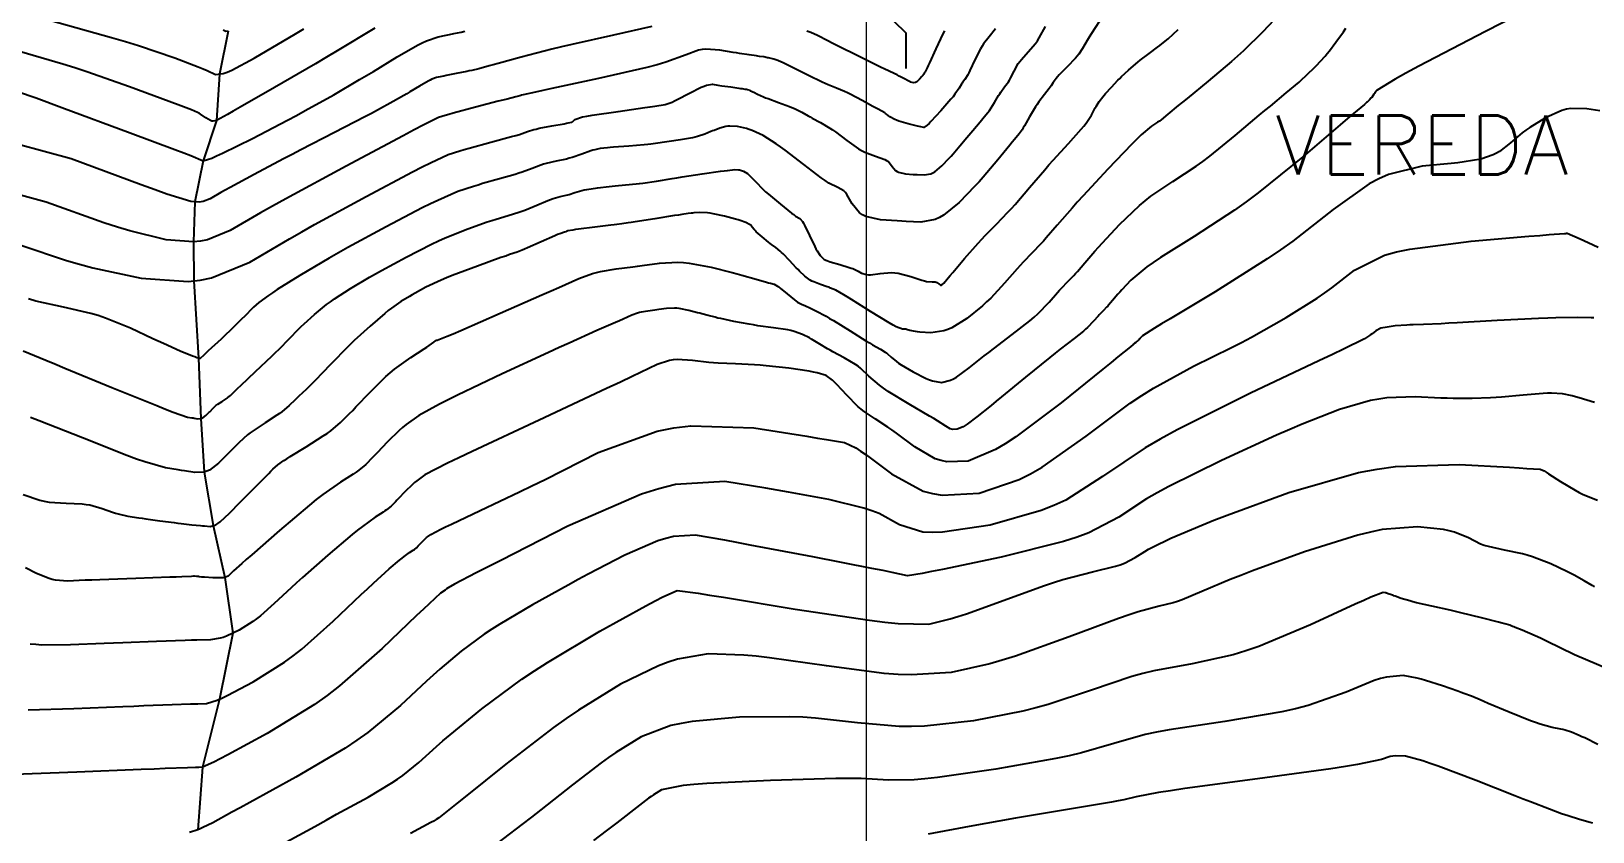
# Model space of a CAD drawing. Header units: metres. Extents: x 837475 to 838479, y 1189012 to 1191015.
# Drawn here: x 838205.8 to 838338, y 1189718.6 to 1189786.4 of the extents above; entities that cross this region are included whole.
import ezdxf

# ---------------------------------------------------------------- set-up
doc = ezdxf.new("R2010")
doc.units = ezdxf.units.M
doc.header["$LTSCALE"] = 0.3
doc.layers.add('COORD', color=7, linetype='Continuous', lineweight=20)
for name, color, linetype in [('COTAS 10', 1, 'Continuous'), ('COTAS INT', 252, 'Continuous'), ('DRENAJE', 5, 'Continuous'), ('TEXT', 7, 'Continuous')]:
    doc.layers.add(name, color=color, linetype=linetype)
doc.styles.get("Standard").update_dxf_attribs({"font": 'simplex.shx'})

msp = doc.modelspace()

# ---------------------------------------------------------------- linework, layer by layer
at = {"layer": 'COORD'}
msp.add_line((838276.51, 1189013.87), (838276.51, 1191013.87), dxfattribs=at)
at = {"layer": 'COTAS 10'}
for points in [[(838334.57, 1189789.28), (838328.94, 1189786.38), (838323.27, 1189783.42), (838322.17, 1189782.83), (838321.27, 1189782.34), (838319.74, 1189781.41), (838319.56, 1189781.17), (838319.52, 1189781.11), (838319.48, 1189781.06), (838319.38, 1189780.91), (838319.29, 1189780.79), (838319.26, 1189780.75), (838319.22, 1189780.71), (838319.1, 1189780.57), (838318.95, 1189780.43), (838318.9, 1189780.39), (838318.86, 1189780.35), (838318.68, 1189780.2), (838317.76, 1189779.42), (838317.25, 1189778.99), (838316.63, 1189778.46), (838313.46, 1189775.76), (838309.67, 1189772.7), (838308.66, 1189771.95), (838307.67, 1189771.24), (838304.24, 1189769), (838301.4, 1189767.24), (838300.79, 1189766.82), (838300.24, 1189766.44), (838298.9, 1189765.31), (838298.14, 1189764.49), (838297.96, 1189764.3), (838297.8, 1189764.12), (838297.34, 1189763.6), (838297.01, 1189763.21), (838296.93, 1189763.11), (838296.84, 1189763.03), (838296.58, 1189762.75), (838296.3, 1189762.47), (838296.21, 1189762.37), (838296.12, 1189762.27), (838295.74, 1189761.83), (838295.23, 1189761.31), (838295.06, 1189761.16), (838294.87, 1189761), (838294.08, 1189760.37), (838292.91, 1189759.47), (838292.49, 1189759.13), (838292.02, 1189758.76), (838289.98, 1189757.11), (838287.94, 1189755.44), (838287.47, 1189755.06), (838287.05, 1189754.71), (838285.85, 1189753.74), (838285.04, 1189753.13), (838284.85, 1189753.01), (838284.68, 1189752.9), (838284.18, 1189752.69), (838283.8, 1189752.68), (838283.69, 1189752.7), (838283.59, 1189752.73), (838283.22, 1189752.95), (838282.52, 1189753.4), (838282.21, 1189753.59), (838281.85, 1189753.81), (838280.12, 1189754.81), (838278.34, 1189755.9), (838277.95, 1189756.16), (838277.6, 1189756.41), (838276.71, 1189757.19), (838276.02, 1189757.84), (838275.8, 1189758.02), (838275.56, 1189758.18), (838274.61, 1189758.75), (838273.66, 1189759.25), (838273.43, 1189759.38), (838273.21, 1189759.5), (838272.55, 1189759.9), (838271.98, 1189760.24), (838271.83, 1189760.33), (838271.67, 1189760.42), (838271.09, 1189760.72), (838270.36, 1189760.98), (838270.1, 1189761.04), (838269.83, 1189761.1), (838268.62, 1189761.28), (838267.29, 1189761.46), (838266.92, 1189761.52), (838266.56, 1189761.58), (838265.27, 1189761.82), (838264.16, 1189762.06), (838263.91, 1189762.11), (838263.69, 1189762.17), (838263.08, 1189762.32), (838262.56, 1189762.47), (838262.38, 1189762.51), (838262.2, 1189762.56), (838261.44, 1189762.75), (838260.63, 1189762.91), (838260.43, 1189762.93), (838260.23, 1189762.94), (838259.55, 1189762.91), (838258.92, 1189762.82), (838258.75, 1189762.79), (838258.58, 1189762.77), (838257.98, 1189762.7), (838257.41, 1189762.6), (838257.26, 1189762.57), (838257.11, 1189762.53), (838256.62, 1189762.34), (838255.88, 1189762.02), (838255.58, 1189761.88), (838255.24, 1189761.73), (838253.66, 1189761.04), (838251.31, 1189759.98), (838250.47, 1189759.6), (838249.57, 1189759.19), (838245.65, 1189757.38), (838241.87, 1189755.58), (838241.06, 1189755.18), (838240.34, 1189754.82), (838238.59, 1189753.85), (838237.51, 1189753.08), (838237.21, 1189752.84), (838236.93, 1189752.59), (838235.93, 1189751.62), (838235.05, 1189750.7), (838234.85, 1189750.49), (838234.66, 1189750.29), (838234.09, 1189749.72), (838233.49, 1189749.22), (838233.27, 1189749.06), (838233.03, 1189748.89), (838231.96, 1189748.22), (838230.44, 1189747.16), (838229.9, 1189746.74), (838229.31, 1189746.26), (838226.77, 1189744.11), (838224.43, 1189742.07), (838223.97, 1189741.66), (838223.58, 1189741.33), (838222.88, 1189740.69), (838222.7, 1189740.51), (838222.6, 1189740.41), (838222.44, 1189740.25), (838222.14, 1189740.13), (838222.01, 1189740.11), (838221.86, 1189740.1), (838221.13, 1189740.12), (838220.42, 1189740.17), (838220.28, 1189740.18), (838220.17, 1189740.18), (838219.97, 1189740.2), (838219.92, 1189740.21), (838219.89, 1189740.21), (838219.87, 1189740.21), (838219.74, 1189740.23), (838219.59, 1189740.24), (838219.54, 1189740.24), (838219.5, 1189740.24), (838219.33, 1189740.23), (838218.5, 1189740.2), (838218.04, 1189740.18), (838217.48, 1189740.16), (838214.6, 1189740.05), (838211.56, 1189739.94), (838210.9, 1189739.92), (838210.31, 1189739.9), (838208.82, 1189739.84), (838207.82, 1189739.91), (838207.54, 1189739.98), (838207.26, 1189740.05), (838206.21, 1189740.49), (838205.28, 1189740.95)], [(838204.86, 1189768.27), (838208.74, 1189766.97), (838209.84, 1189766.66), (838210.96, 1189766.37), (838215.07, 1189765.47), (838219.04, 1189765.21), (838220.05, 1189765.32), (838221.03, 1189765.51), (838224.27, 1189766.84), (838227.62, 1189768.81), (838228.66, 1189769.41), (838229.75, 1189770.02), (838234.13, 1189772.4), (838238.06, 1189774.48), (838238.87, 1189774.9), (838239.56, 1189775.25), (838241.07, 1189775.95), (838242.06, 1189776.27), (838242.43, 1189776.38), (838242.85, 1189776.5), (838244.68, 1189776.99), (838246.44, 1189777.47), (838246.81, 1189777.57), (838247.12, 1189777.66), (838247.8, 1189777.89), (838248.33, 1189778.06), (838248.53, 1189778.11), (838248.77, 1189778.17), (838249.85, 1189778.38), (838250.88, 1189778.56), (838251.08, 1189778.6), (838251.24, 1189778.63), (838251.53, 1189778.69), (838251.6, 1189778.74), (838251.62, 1189778.76), (838251.66, 1189778.79), (838251.8, 1189778.93), (838252.46, 1189779.13), (838252.82, 1189779.2), (838253.26, 1189779.28), (838255.46, 1189779.6), (838257.72, 1189779.92), (838258.19, 1189779.99), (838258.58, 1189780.04), (838259.46, 1189780.19), (838260.03, 1189780.39), (838260.24, 1189780.49), (838260.47, 1189780.6), (838261.5, 1189781.14), (838262.51, 1189781.66), (838262.74, 1189781.75), (838262.94, 1189781.82), (838263.46, 1189781.9), (838263.92, 1189781.82), (838264.08, 1189781.79), (838264.25, 1189781.77), (838265, 1189781.67), (838265.7, 1189781.57), (838265.84, 1189781.55), (838265.96, 1189781.54), (838266.19, 1189781.5), (838266.27, 1189781.49), (838266.3, 1189781.48), (838266.33, 1189781.48), (838266.43, 1189781.45), (838266.53, 1189781.42), (838266.56, 1189781.41), (838266.58, 1189781.4), (838266.68, 1189781.35), (838266.82, 1189781.28), (838266.88, 1189781.25), (838266.95, 1189781.22), (838267.27, 1189781.06), (838267.77, 1189780.84), (838267.96, 1189780.76), (838268.16, 1189780.69), (838269.05, 1189780.36), (838269.97, 1189780.01), (838270.19, 1189779.93), (838270.39, 1189779.84), (838271.01, 1189779.54), (838271.57, 1189779.23), (838271.73, 1189779.14), (838271.91, 1189779.04), (838272.6, 1189778.67), (838273.39, 1189778.19), (838273.63, 1189778.03), (838273.87, 1189777.86), (838274.83, 1189777.13), (838275.82, 1189776.43), (838276.08, 1189776.28), (838276.35, 1189776.14), (838277.27, 1189775.8), (838278.04, 1189775.53), (838278.2, 1189775.45), (838278.35, 1189775.35), (838278.68, 1189774.95), (838278.97, 1189774.59), (838279.09, 1189774.52), (838279.22, 1189774.45), (838279.8, 1189774.32), (838280.46, 1189774.27), (838280.63, 1189774.26), (838280.8, 1189774.25), (838281.38, 1189774.23), (838281.95, 1189774.33), (838282.11, 1189774.41), (838282.28, 1189774.5), (838282.89, 1189775), (838283.5, 1189775.63), (838283.66, 1189775.81), (838283.83, 1189776), (838284.41, 1189776.68), (838284.99, 1189777.39), (838285.17, 1189777.59), (838285.34, 1189777.79), (838286, 1189778.55), (838286.62, 1189779.3), (838286.77, 1189779.5), (838286.91, 1189779.69), (838287.33, 1189780.35), (838287.68, 1189780.94), (838287.78, 1189781.09), (838287.87, 1189781.23), (838288.2, 1189781.67), (838288.53, 1189782.12), (838288.62, 1189782.26), (838288.7, 1189782.41), (838289, 1189783.01), (838289.36, 1189783.66), (838289.48, 1189783.83), (838289.62, 1189784.01), (838290.19, 1189784.65), (838290.81, 1189785.36), (838290.97, 1189785.58), (838291.13, 1189785.82), (838291.66, 1189786.78)], [(838207.41, 1189787.31), (838212.55, 1189785.86), (838213.74, 1189785.51), (838214.83, 1189785.17), (838217.91, 1189784.15), (838219.9, 1189783.38), (838220.31, 1189783.22), (838220.65, 1189783.07), (838221.35, 1189782.72), (838222.02, 1189782.8), (838222.35, 1189782.92), (838222.74, 1189783.1), (838224.63, 1189784.11), (838227.19, 1189785.61), (838227.99, 1189786.09), (838228.84, 1189786.6)], [(838225.72, 1189716.85), (838229.77, 1189719.07), (838230.73, 1189719.6), (838231.62, 1189720.09), (838234.29, 1189721.55), (838236.31, 1189722.74), (838236.79, 1189723.06), (838237.23, 1189723.38), (838238.57, 1189724.48), (838240.07, 1189725.83), (838240.62, 1189726.3), (838241.23, 1189726.81), (838243.92, 1189729.01), (838247.32, 1189731.52), (838248.38, 1189732.23), (838249.49, 1189732.95), (838253.92, 1189735.59), (838257.82, 1189737.75), (838258.6, 1189738.17), (838259.24, 1189738.5), (838260.47, 1189739.03), (838262.23, 1189738.8), (838263.21, 1189738.65), (838264.4, 1189738.47), (838270.47, 1189737.47), (838276.75, 1189736.52), (838278.06, 1189736.36), (838279.19, 1189736.24), (838281.77, 1189736.18), (838283.59, 1189736.63), (838284.25, 1189736.83), (838284.97, 1189737.07), (838288.15, 1189738.23), (838291.5, 1189739.44), (838292.33, 1189739.71), (838293.12, 1189739.96), (838295.65, 1189740.61), (838297.58, 1189741.09), (838297.99, 1189741.22), (838298.36, 1189741.35), (838299.27, 1189741.82), (838300.08, 1189742.35), (838300.38, 1189742.53), (838300.73, 1189742.72), (838302.28, 1189743.48), (838304.89, 1189744.58), (838305.91, 1189744.98), (838307.06, 1189745.41), (838312.28, 1189747.33), (838318.17, 1189749.02), (838319.74, 1189749.32), (838321.3, 1189749.54), (838326.7, 1189749.71), (838330.95, 1189749.47), (838331.77, 1189749.42), (838332.44, 1189749.38), (838333.56, 1189749.32), (838333.89, 1189749.16), (838334.06, 1189749.06), (838334.26, 1189748.93), (838335.28, 1189748.26), (838336.51, 1189747.52), (838336.85, 1189747.34), (838337.19, 1189747.18), (838338.42, 1189746.69)]]:
    msp.add_lwpolyline(points, dxfattribs=at)
at = {"layer": 'COTAS INT'}
for points in [[(838258.33, 1189786.8), (838255.08, 1189786.05), (838251.54, 1189785.27), (838250.66, 1189785.06), (838249.84, 1189784.86), (838247.24, 1189784.2), (838245.31, 1189783.66), (838244.89, 1189783.55), (838244.53, 1189783.45), (838243.67, 1189783.22), (838243.06, 1189783.08), (838242.86, 1189783.03), (838242.64, 1189782.98), (838241.75, 1189782.8), (838240.9, 1189782.63), (838240.71, 1189782.59), (838240.54, 1189782.56), (838240.09, 1189782.47), (838239.68, 1189782.33), (838239.53, 1189782.25), (838239.36, 1189782.17), (838238.64, 1189781.75), (838237.81, 1189781.25), (838237.56, 1189781.1), (838237.32, 1189780.96), (838236.41, 1189780.43), (838235.07, 1189779.7), (838234.57, 1189779.43), (838234, 1189779.13), (838231.44, 1189777.81), (838228.6, 1189776.35), (838227.85, 1189775.96), (838227.12, 1189775.58), (838224.63, 1189774.26), (838222.61, 1189773.17), (838222.18, 1189772.93), (838221.8, 1189772.73), (838220.9, 1189772.21), (838220.32, 1189771.97), (838220.15, 1189771.94), (838219.97, 1189771.92), (838219.26, 1189771.97), (838217.25, 1189772.6), (838216.25, 1189772.96), (838215.06, 1189773.39), (838209.15, 1189775.58), (838202.24, 1189777.44)], [(838296.54, 1189787.71), (838295.56, 1189786.21), (838295.36, 1189785.89), (838295.19, 1189785.61), (838294.8, 1189784.94), (838294.48, 1189784.45), (838294.35, 1189784.29), (838294.2, 1189784.12), (838293.5, 1189783.39), (838292.82, 1189782.69), (838292.68, 1189782.54), (838292.56, 1189782.4), (838292.32, 1189782.06), (838292.14, 1189781.76), (838292.06, 1189781.65), (838291.98, 1189781.53), (838291.57, 1189781.03), (838291.09, 1189780.4), (838290.96, 1189780.2), (838290.82, 1189779.99), (838290.32, 1189779.14), (838289.88, 1189778.37), (838289.78, 1189778.2), (838289.68, 1189778.05), (838289.43, 1189777.7), (838289.03, 1189777.23), (838288.85, 1189777.01), (838288.64, 1189776.75), (838287.62, 1189775.51), (838286.38, 1189774.04), (838286.03, 1189773.65), (838285.67, 1189773.26), (838284.35, 1189771.88), (838283.03, 1189770.81), (838282.68, 1189770.61), (838282.33, 1189770.45), (838281.1, 1189770.22), (838279.85, 1189770.28), (838279.48, 1189770.3), (838279.11, 1189770.33), (838277.7, 1189770.43), (838276.44, 1189770.71), (838276.16, 1189770.85), (838275.92, 1189771.01), (838275.29, 1189771.79), (838274.84, 1189772.58), (838274.71, 1189772.74), (838274.57, 1189772.88), (838274.06, 1189773.17), (838273.3, 1189773.54), (838273, 1189773.74), (838272.67, 1189773.97), (838271.19, 1189775.1), (838269.61, 1189776.32), (838269.23, 1189776.6), (838268.86, 1189776.85), (838267.74, 1189777.55), (838266.81, 1189777.99), (838266.57, 1189778.08), (838266.34, 1189778.16), (838265.58, 1189778.33), (838264.92, 1189778.36), (838264.76, 1189778.35), (838264.6, 1189778.33), (838264.08, 1189778.19), (838263.59, 1189778), (838263.46, 1189777.95), (838263.32, 1189777.89), (838262.82, 1189777.68), (838262.19, 1189777.48), (838261.98, 1189777.42), (838261.75, 1189777.37), (838260.76, 1189777.2), (838259.8, 1189777.05), (838259.58, 1189777.02), (838259.38, 1189776.99), (838258.84, 1189776.91), (838258.22, 1189776.83), (838257.97, 1189776.81), (838257.68, 1189776.78), (838256.38, 1189776.67), (838255.07, 1189776.57), (838254.79, 1189776.55), (838254.55, 1189776.52), (838253.95, 1189776.46), (838253.49, 1189776.36), (838253.33, 1189776.31), (838253.15, 1189776.26), (838252.4, 1189775.99), (838251.56, 1189775.71), (838251.32, 1189775.64), (838251.08, 1189775.57), (838250.21, 1189775.38), (838249.36, 1189775.2), (838249.14, 1189775.13), (838248.92, 1189775.06), (838248.19, 1189774.78), (838247.34, 1189774.46), (838247.05, 1189774.36), (838246.74, 1189774.26), (838245.42, 1189773.89), (838243.98, 1189773.49), (838243.6, 1189773.37), (838243.22, 1189773.25), (838241.9, 1189772.81), (838240.18, 1189772.07), (838239.56, 1189771.77), (838238.87, 1189771.43), (838235.82, 1189769.84), (838232.58, 1189768.07), (838231.77, 1189767.62), (838230.99, 1189767.18), (838228.5, 1189765.7), (838226.59, 1189764.51), (838226.19, 1189764.25), (838225.84, 1189764.02), (838225.03, 1189763.42), (838224.59, 1189763.02), (838224.47, 1189762.91), (838224.36, 1189762.8), (838223.98, 1189762.42), (838223.43, 1189761.86), (838223.21, 1189761.65), (838222.97, 1189761.41), (838221.83, 1189760.33), (838220.75, 1189759.32), (838220.53, 1189759.12), (838220.36, 1189758.96), (838220.06, 1189758.68), (838219.77, 1189758.75), (838219.61, 1189758.81), (838219.4, 1189758.89), (838218.37, 1189759.31), (838216.95, 1189759.94), (838216.51, 1189760.14), (838216.04, 1189760.35), (838214.15, 1189761.24), (838212.04, 1189762.11), (838211.43, 1189762.31), (838210.81, 1189762.5), (838208.48, 1189763.04), (838206.14, 1189763.55), (838205.51, 1189763.72)], [(838311.47, 1189787.85), (838310.06, 1189786.33), (838308.42, 1189784.73), (838307.93, 1189784.27), (838307.42, 1189783.82), (838305.44, 1189782.15), (838303.65, 1189780.7), (838303.26, 1189780.38), (838302.91, 1189780.09), (838302.03, 1189779.36), (838301.46, 1189778.9), (838301.31, 1189778.79), (838301.16, 1189778.68), (838300.64, 1189778.34), (838299.77, 1189777.61), (838299.4, 1189777.25), (838298.97, 1189776.82), (838296.95, 1189774.72), (838294.84, 1189772.45), (838294.35, 1189771.91), (838293.91, 1189771.41), (838292.65, 1189769.97), (838291.72, 1189768.89), (838291.49, 1189768.63), (838291.26, 1189768.38), (838290.52, 1189767.62), (838289.76, 1189766.84), (838289.51, 1189766.57), (838289.25, 1189766.28), (838288.2, 1189765.07), (838287.02, 1189763.8), (838286.67, 1189763.47), (838286.32, 1189763.15), (838285.01, 1189762.08), (838283.72, 1189761.28), (838283.38, 1189761.13), (838283.05, 1189761.02), (838281.94, 1189760.85), (838281.03, 1189760.91), (838280.83, 1189760.93), (838280.65, 1189760.96), (838280.18, 1189761.06), (838279.89, 1189761.14), (838279.82, 1189761.16), (838279.75, 1189761.17), (838279.54, 1189761.16), (838279.02, 1189761.37), (838278.75, 1189761.51), (838278.43, 1189761.7), (838276.84, 1189762.67), (838275.22, 1189763.69), (838274.87, 1189763.9), (838274.58, 1189764.08), (838273.89, 1189764.47), (838273.46, 1189764.65), (838273.33, 1189764.71), (838273.18, 1189764.76), (838272.61, 1189764.95), (838272.03, 1189765.17), (838271.88, 1189765.24), (838271.74, 1189765.32), (838271.29, 1189765.66), (838270.83, 1189766.08), (838270.7, 1189766.22), (838270.55, 1189766.36), (838269.99, 1189766.97), (838269.44, 1189767.54), (838269.31, 1189767.67), (838269.19, 1189767.78), (838268.82, 1189768.07), (838268.45, 1189768.34), (838268.33, 1189768.43), (838268.19, 1189768.54), (838267.65, 1189768.98), (838267.16, 1189769.42), (838267.06, 1189769.51), (838266.98, 1189769.59), (838266.81, 1189769.81), (838266.7, 1189769.96), (838266.64, 1189770), (838266.58, 1189770.04), (838266.29, 1189770.19), (838265.8, 1189770.36), (838265.62, 1189770.42), (838265.41, 1189770.48), (838264.48, 1189770.73), (838263.5, 1189770.94), (838263.26, 1189770.98), (838263.04, 1189771.01), (838262.37, 1189771.04), (838261.87, 1189771.01), (838261.76, 1189771), (838261.66, 1189770.99), (838261.4, 1189770.96), (838260.85, 1189770.88), (838260.57, 1189770.83), (838260.23, 1189770.78), (838258.56, 1189770.52), (838256.9, 1189770.25), (838256.57, 1189770.21), (838256.3, 1189770.16), (838255.79, 1189770.09), (838255.35, 1189770.04), (838255.12, 1189770.01), (838254.85, 1189769.98), (838253.48, 1189769.8), (838252.12, 1189769.62), (838251.85, 1189769.59), (838251.63, 1189769.55), (838251.21, 1189769.48), (838251.09, 1189769.44), (838251.06, 1189769.43), (838251.03, 1189769.42), (838250.91, 1189769.39), (838250.54, 1189769.25), (838250.34, 1189769.17), (838250.11, 1189769.07), (838248.95, 1189768.56), (838247.78, 1189768.04), (838247.54, 1189767.94), (838247.33, 1189767.85), (838246.9, 1189767.69), (838246.26, 1189767.48), (838245.94, 1189767.36), (838245.54, 1189767.22), (838243.56, 1189766.51), (838241.42, 1189765.7), (838240.93, 1189765.5), (838240.48, 1189765.31), (838239.19, 1189764.71), (838238.26, 1189764.2), (838238.02, 1189764.07), (838237.8, 1189763.94), (838237.07, 1189763.51), (838236.28, 1189762.95), (838236, 1189762.74), (838235.71, 1189762.5), (838234.46, 1189761.42), (838233.12, 1189760.2), (838232.77, 1189759.86), (838232.43, 1189759.53), (838231.28, 1189758.35), (838230.26, 1189757.29), (838230.01, 1189757.03), (838229.78, 1189756.79), (838229.03, 1189756.07), (838228.41, 1189755.48), (838228.25, 1189755.33), (838228.1, 1189755.18), (838227.59, 1189754.69), (838226.99, 1189754.18), (838226.79, 1189754.03), (838226.56, 1189753.87), (838225.57, 1189753.23), (838224.56, 1189752.56), (838224.31, 1189752.38), (838224.08, 1189752.21), (838223.38, 1189751.58), (838222.55, 1189750.75), (838222.36, 1189750.56), (838221.62, 1189749.83), (838220.84, 1189749.24), (838220.62, 1189749.14), (838220.41, 1189749.07), (838219.6, 1189749.02), (838218.73, 1189749.17), (838218.47, 1189749.21), (838218.2, 1189749.25), (838217.14, 1189749.43), (838215.37, 1189749.92), (838214.66, 1189750.17), (838213.85, 1189750.47), (838210.09, 1189751.96), (838206.44, 1189753.41), (838205.69, 1189753.68)], [(838287.43, 1189786.6), (838286.89, 1189785.91), (838286.42, 1189785.33), (838286.29, 1189785.13), (838286.16, 1189784.91), (838285.69, 1189783.96), (838285.26, 1189783.06), (838285.17, 1189782.87), (838285.08, 1189782.7), (838284.84, 1189782.31), (838284.64, 1189782.06), (838284.59, 1189781.98), (838284.54, 1189781.9), (838284.34, 1189781.56), (838283.98, 1189781.05), (838283.83, 1189780.85), (838283.65, 1189780.64), (838282.8, 1189779.65), (838281.96, 1189778.74), (838281.8, 1189778.57), (838281.65, 1189778.43), (838281.37, 1189778.23), (838281.1, 1189778.29), (838280.96, 1189778.32), (838280.81, 1189778.36), (838280.04, 1189778.55), (838279.23, 1189778.78), (838279.05, 1189778.85), (838278.89, 1189778.91), (838278.47, 1189779.15), (838278.19, 1189779.37), (838278.12, 1189779.42), (838278.05, 1189779.47), (838277.81, 1189779.61), (838277.42, 1189779.82), (838277.25, 1189779.91), (838277.05, 1189780.02), (838276.12, 1189780.53), (838275.12, 1189781.06), (838274.88, 1189781.18), (838274.65, 1189781.28), (838273.97, 1189781.57), (838273.25, 1189781.86), (838273.01, 1189781.97), (838272.74, 1189782.09), (838271.58, 1189782.65), (838270.47, 1189783.2), (838270.23, 1189783.32), (838270.02, 1189783.43), (838269.51, 1189783.69), (838269.18, 1189783.84), (838269.09, 1189783.87), (838268.99, 1189783.91), (838268.64, 1189784.02), (838268.3, 1189784.11), (838268.21, 1189784.13), (838268.12, 1189784.15), (838267.81, 1189784.21), (838267.44, 1189784.26), (838267.31, 1189784.28), (838267.17, 1189784.3), (838266.55, 1189784.39), (838265.75, 1189784.51), (838265.48, 1189784.55), (838265.21, 1189784.59), (838264.07, 1189784.8), (838262.88, 1189784.88), (838262.57, 1189784.84), (838262.26, 1189784.79), (838261.24, 1189784.4), (838259.51, 1189783.76), (838258.76, 1189783.54), (838257.89, 1189783.32), (838253.79, 1189782.38), (838249.85, 1189781.53), (838249.09, 1189781.37), (838248.47, 1189781.24), (838247.43, 1189781.01), (838247.27, 1189780.97), (838247.21, 1189780.95), (838247.14, 1189780.93), (838246.81, 1189780.85), (838246.06, 1189780.65), (838245.71, 1189780.56), (838245.31, 1189780.46), (838243.39, 1189779.95), (838241.5, 1189779.45), (838241.13, 1189779.35), (838240.82, 1189779.27), (838240.24, 1189779.1), (838238.94, 1189778.43), (838238.19, 1189778.03), (838237.25, 1189777.54), (838232.44, 1189774.97), (838227.32, 1189772.2), (838226.19, 1189771.58), (838225.18, 1189771.02), (838222.59, 1189769.53), (838220.68, 1189768.74), (838220.1, 1189768.63), (838219.5, 1189768.57), (838217.17, 1189768.72), (838214.1, 1189769.49), (838213.05, 1189769.81), (838211.9, 1189770.18), (838207.01, 1189771.93), (838201.71, 1189773.35)], [(838204.58, 1189781.3), (838206.16, 1189780.74), (838208.34, 1189779.94), (838214.14, 1189777.79), (838217.93, 1189776.38), (838218.67, 1189776.1), (838219.27, 1189775.87), (838220.31, 1189775.43), (838221.04, 1189775.65), (838221.45, 1189775.83), (838221.95, 1189776.06), (838224.5, 1189777.32), (838227.47, 1189778.87), (838228.23, 1189779.27), (838228.96, 1189779.67), (838231.38, 1189781.02), (838233.57, 1189782.3), (838234.16, 1189782.64), (838234.74, 1189782.99), (838236.75, 1189784.21), (838238.47, 1189785.21), (838238.86, 1189785.41), (838239.22, 1189785.58), (838240.22, 1189785.93), (838240.89, 1189786.06), (838241.04, 1189786.09), (838241.18, 1189786.11), (838241.54, 1189786.19), (838242.18, 1189786.32), (838242.49, 1189786.39)], [(838234.85, 1189786.66), (838231.67, 1189784.73), (838230.75, 1189784.19), (838229.82, 1189783.64), (838226.36, 1189781.62), (838223.44, 1189779.95), (838222.85, 1189779.61), (838222.37, 1189779.34), (838221.45, 1189778.82), (838221.14, 1189778.77), (838221.04, 1189778.79), (838220.94, 1189778.82), (838220.55, 1189779.06), (838220.1, 1189779.37), (838219.97, 1189779.45), (838219.84, 1189779.52), (838219.33, 1189779.75), (838218.19, 1189780.17), (838214.07, 1189781.69), (838210.46, 1189782.96), (838209.45, 1189783.28), (838208.44, 1189783.6), (838204.75, 1189784.68)], [(838205.08, 1189747.18), (838206.47, 1189746.69), (838206.86, 1189746.6), (838207.26, 1189746.52), (838208.71, 1189746.42), (838210.07, 1189746.37), (838210.41, 1189746.33), (838210.73, 1189746.28), (838211.75, 1189745.98), (838212.64, 1189745.66), (838212.88, 1189745.59), (838213.11, 1189745.52), (838213.95, 1189745.34), (838214.86, 1189745.2), (838215.14, 1189745.16), (838215.45, 1189745.12), (838216.66, 1189744.95), (838217.87, 1189744.79), (838218.17, 1189744.75), (838218.46, 1189744.72), (838219.36, 1189744.61), (838220.09, 1189744.53), (838220.26, 1189744.51), (838220.42, 1189744.5), (838220.9, 1189744.46), (838221.39, 1189744.61), (838221.56, 1189744.72), (838221.75, 1189744.86), (838222.54, 1189745.58), (838223.46, 1189746.52), (838223.73, 1189746.79), (838223.99, 1189747.06), (838225, 1189748.07), (838225.88, 1189748.95), (838226.06, 1189749.14), (838226.23, 1189749.3), (838226.63, 1189749.68), (838227.15, 1189750.05), (838227.4, 1189750.2), (838227.68, 1189750.38), (838229.05, 1189751.21), (838230.49, 1189752.12), (838230.82, 1189752.34), (838231.12, 1189752.56), (838231.95, 1189753.25), (838232.72, 1189754.02), (838232.98, 1189754.29), (838233.26, 1189754.59), (838234.45, 1189755.84), (838235.79, 1189757.15), (838236.16, 1189757.47), (838236.53, 1189757.78), (838237.9, 1189758.76), (838239.03, 1189759.5), (838239.26, 1189759.65), (838239.45, 1189759.78), (838239.85, 1189760.07), (838239.99, 1189760.18), (838240.02, 1189760.2), (838240.05, 1189760.22), (838240.13, 1189760.22), (838240.98, 1189760.56), (838241.5, 1189760.78), (838242.14, 1189761.05), (838245.47, 1189762.51), (838249.01, 1189764.06), (838249.78, 1189764.4), (838250.45, 1189764.7), (838252.14, 1189765.45), (838253.29, 1189765.88), (838253.63, 1189765.97), (838253.98, 1189766.06), (838255.31, 1189766.28), (838256.71, 1189766.45), (838257.1, 1189766.5), (838257.5, 1189766.55), (838258.96, 1189766.76), (838260.52, 1189766.83), (838260.99, 1189766.81), (838261.47, 1189766.76), (838263.34, 1189766.41), (838265.12, 1189765.95), (838265.55, 1189765.84), (838265.95, 1189765.73), (838267.16, 1189765.4), (838268.03, 1189765.15), (838268.21, 1189765.1), (838268.36, 1189765.06), (838268.69, 1189764.97), (838268.96, 1189764.82), (838269.07, 1189764.74), (838269.2, 1189764.65), (838269.79, 1189764.15), (838270.4, 1189763.64), (838270.53, 1189763.53), (838270.66, 1189763.45), (838270.99, 1189763.27), (838271.33, 1189763.14), (838271.46, 1189763.08), (838271.59, 1189763.02), (838272.21, 1189762.73), (838273.08, 1189762.26), (838273.38, 1189762.08), (838273.71, 1189761.89), (838275.11, 1189761.02), (838276.45, 1189760.18), (838276.75, 1189760), (838277.01, 1189759.84), (838277.68, 1189759.46), (838278.09, 1189759.22), (838278.19, 1189759.15), (838278.29, 1189759.07), (838278.59, 1189758.79), (838279.03, 1189758.42), (838279.22, 1189758.29), (838279.44, 1189758.15), (838280.46, 1189757.54), (838281.56, 1189756.98), (838281.83, 1189756.88), (838282.08, 1189756.79), (838282.85, 1189756.66), (838283.61, 1189756.85), (838283.86, 1189756.97), (838284.12, 1189757.11), (838285.2, 1189757.89), (838286.47, 1189758.9), (838286.86, 1189759.2), (838287.26, 1189759.51), (838288.83, 1189760.7), (838290.34, 1189761.88), (838290.69, 1189762.18), (838291.02, 1189762.47), (838291.97, 1189763.45), (838292.69, 1189764.28), (838292.86, 1189764.47), (838293.03, 1189764.65), (838293.55, 1189765.19), (838294.05, 1189765.7), (838294.21, 1189765.87), (838294.37, 1189766.05), (838294.99, 1189766.78), (838295.85, 1189767.77), (838296.16, 1189768.1), (838296.49, 1189768.47), (838297.93, 1189770.02), (838299.61, 1189771.63), (838300.09, 1189772.03), (838300.59, 1189772.42), (838302.44, 1189773.67), (838304.42, 1189774.96), (838304.98, 1189775.37), (838305.57, 1189775.8), (838307.74, 1189777.56), (838309.77, 1189779.28), (838310.25, 1189779.68), (838310.71, 1189780.06), (838312.06, 1189781.18), (838313.14, 1189782.08), (838313.41, 1189782.33), (838313.68, 1189782.58), (838314.58, 1189783.45), (838315.34, 1189784.28), (838315.53, 1189784.5), (838315.71, 1189784.72), (838316.26, 1189785.46), (838316.89, 1189786.35), (838317.11, 1189786.66)], [(838205.08, 1189759.33), (838206.98, 1189758.54), (838207.75, 1189758.23), (838208.61, 1189757.87), (838212.58, 1189756.23), (838216.38, 1189754.69), (838217.14, 1189754.39), (838217.78, 1189754.15), (838218.99, 1189753.72), (838219.36, 1189753.66), (838219.46, 1189753.65), (838219.55, 1189753.63), (838219.85, 1189753.58), (838220.13, 1189753.6), (838220.2, 1189753.62), (838220.28, 1189753.66), (838220.55, 1189753.86), (838220.8, 1189754.12), (838220.87, 1189754.18), (838221.16, 1189754.47), (838221.4, 1189754.69), (838221.48, 1189754.75), (838221.57, 1189754.81), (838221.92, 1189755.04), (838222.26, 1189755.26), (838222.34, 1189755.32), (838222.41, 1189755.37), (838222.62, 1189755.55), (838223.04, 1189755.95), (838223.26, 1189756.16), (838223.51, 1189756.39), (838224.76, 1189757.57), (838226.12, 1189758.87), (838226.45, 1189759.19), (838226.75, 1189759.48), (838227.63, 1189760.38), (838228.4, 1189761.17), (838228.62, 1189761.39), (838228.86, 1189761.61), (838229.74, 1189762.42), (838230.77, 1189763.26), (838231.09, 1189763.49), (838231.43, 1189763.73), (838232.79, 1189764.61), (838234.4, 1189765.56), (838234.9, 1189765.84), (838235.42, 1189766.14), (838237.51, 1189767.27), (838239.67, 1189768.37), (838240.24, 1189768.64), (838240.8, 1189768.89), (838242.73, 1189769.66), (838244.38, 1189770.24), (838244.77, 1189770.37), (838245.12, 1189770.48), (838246.16, 1189770.79), (838247.04, 1189771.06), (838247.3, 1189771.15), (838247.56, 1189771.25), (838248.57, 1189771.67), (838249.52, 1189772.07), (838249.74, 1189772.15), (838249.95, 1189772.22), (838250.56, 1189772.39), (838251.05, 1189772.5), (838251.19, 1189772.53), (838251.32, 1189772.57), (838251.81, 1189772.74), (838252.39, 1189772.91), (838252.59, 1189772.95), (838252.8, 1189772.99), (838253.72, 1189773.13), (838254.7, 1189773.25), (838254.96, 1189773.28), (838255.21, 1189773.31), (838256.08, 1189773.38), (838256.99, 1189773.47), (838257.27, 1189773.51), (838257.56, 1189773.54), (838258.7, 1189773.71), (838260.04, 1189773.92), (838260.45, 1189773.98), (838260.88, 1189774.05), (838262.59, 1189774.31), (838264.13, 1189774.53), (838264.45, 1189774.57), (838264.73, 1189774.61), (838265.35, 1189774.68), (838265.66, 1189774.67), (838265.74, 1189774.65), (838265.82, 1189774.64), (838266.09, 1189774.55), (838266.41, 1189774.35), (838266.51, 1189774.26), (838266.63, 1189774.15), (838267.1, 1189773.66), (838267.74, 1189773), (838267.96, 1189772.8), (838268.2, 1189772.59), (838269.21, 1189771.74), (838270.14, 1189771), (838270.34, 1189770.86), (838270.5, 1189770.74), (838270.85, 1189770.53), (838271.08, 1189770.29), (838271.16, 1189770.15), (838271.26, 1189769.98), (838271.68, 1189769.09), (838272.12, 1189768.17), (838272.22, 1189767.98), (838272.31, 1189767.81), (838272.58, 1189767.41), (838272.76, 1189767.21), (838272.8, 1189767.17), (838272.83, 1189767.14), (838272.91, 1189767.06), (838273.14, 1189766.97), (838273.27, 1189766.93), (838273.42, 1189766.88), (838274.23, 1189766.63), (838275.04, 1189766.38), (838275.2, 1189766.33), (838275.33, 1189766.29), (838275.57, 1189766.2), (838275.69, 1189766.14), (838275.74, 1189766.11), (838275.79, 1189766.07), (838276.07, 1189765.9), (838276.51, 1189765.78), (838276.67, 1189765.77), (838276.85, 1189765.77), (838277.66, 1189765.88), (838278.62, 1189765.96), (838278.9, 1189765.94), (838279.18, 1189765.9), (838280.25, 1189765.62), (838281.19, 1189765.31), (838281.4, 1189765.25), (838281.58, 1189765.21), (838282.05, 1189765.17), (838282.33, 1189765.16), (838282.4, 1189765.15), (838282.46, 1189765.12), (838282.63, 1189764.99), (838282.78, 1189764.89), (838282.82, 1189764.89), (838282.87, 1189764.91), (838283.04, 1189765.05), (838283.42, 1189765.5), (838283.59, 1189765.71), (838283.8, 1189765.96), (838284.81, 1189767.15), (838285.96, 1189768.46), (838286.26, 1189768.78), (838286.54, 1189769.09), (838287.5, 1189770.06), (838288.47, 1189771.06), (838288.77, 1189771.38), (838289.08, 1189771.73), (838290.3, 1189773.15), (838291.6, 1189774.67), (838291.95, 1189775.08), (838292.31, 1189775.48), (838293.6, 1189776.89), (838294.68, 1189778.09), (838294.91, 1189778.36), (838295.11, 1189778.61), (838295.56, 1189779.29), (838295.81, 1189779.78), (838295.88, 1189779.91), (838295.95, 1189780.03), (838296.2, 1189780.43), (838296.52, 1189780.85), (838296.62, 1189780.98), (838296.74, 1189781.11), (838297.24, 1189781.66), (838297.8, 1189782.24), (838297.96, 1189782.4), (838298.11, 1189782.55), (838298.68, 1189783.09), (838299.3, 1189783.62), (838299.49, 1189783.78), (838299.68, 1189783.93), (838300.43, 1189784.5), (838301.16, 1189785.05), (838301.34, 1189785.19), (838301.51, 1189785.32), (838302.06, 1189785.76), (838302.9, 1189786.53)], [(838222.44, 1189786.4), (838222.23, 1189786.37), (838222.01, 1189786.49)], [(838283.1, 1189786.42), (838282.96, 1189786.16), (838282.37, 1189784.91), (838281.83, 1189783.71), (838281.72, 1189783.48), (838281.63, 1189783.28), (838281.46, 1189782.95), (838281.42, 1189782.89), (838281.41, 1189782.87), (838281.39, 1189782.85), (838281.35, 1189782.77), (838281.26, 1189782.65), (838281.23, 1189782.61), (838281.18, 1189782.55), (838280.98, 1189782.32), (838280.76, 1189782.11), (838280.7, 1189782.07), (838280.65, 1189782.04), (838280.48, 1189782.02), (838280.26, 1189782.09), (838280.17, 1189782.13), (838280.08, 1189782.17), (838279.67, 1189782.38), (838279.27, 1189782.6), (838279.18, 1189782.65), (838279.1, 1189782.69), (838278.89, 1189782.78), (838278.35, 1189783.03), (838278.05, 1189783.17), (838277.7, 1189783.35), (838275.88, 1189784.25), (838273.99, 1189785.19), (838273.58, 1189785.39), (838273.22, 1189785.57), (838272.34, 1189786.02), (838271.78, 1189786.28), (838271.62, 1189786.34), (838271.46, 1189786.4)], [(838338.61, 1189779.65), (838337.51, 1189779.83), (838336.16, 1189779.85), (838335.78, 1189779.78), (838335.4, 1189779.68), (838334, 1189779.06), (838332.68, 1189778.24), (838332.35, 1189778.01), (838332.04, 1189777.78), (838331.05, 1189776.94), (838330.12, 1189776.22), (838329.85, 1189776.06), (838329.57, 1189775.92), (838328.53, 1189775.56), (838327.11, 1189775.32), (838326.59, 1189775.26), (838326.03, 1189775.19), (838323.57, 1189774.96), (838320.71, 1189774.26), (838319.9, 1189773.9), (838319.08, 1189773.46), (838316.04, 1189771.29), (838312.62, 1189768.62), (838311.56, 1189767.87), (838310.45, 1189767.11), (838306.04, 1189764.33), (838302.22, 1189762.05), (838301.48, 1189761.61), (838300.88, 1189761.25), (838299.87, 1189760.61), (838299.79, 1189760.52), (838299.77, 1189760.5), (838299.75, 1189760.47), (838299.66, 1189760.37), (838299.65, 1189760.36), (838299.64, 1189760.35), (838299.61, 1189760.32), (838299.57, 1189760.28), (838299.56, 1189760.27), (838299.55, 1189760.26), (838299.51, 1189760.21), (838299.45, 1189760.15), (838299.43, 1189760.13), (838299.41, 1189760.11), (838299.32, 1189760.04), (838299.18, 1189759.94), (838299.14, 1189759.9), (838299.08, 1189759.86), (838298.85, 1189759.67), (838297.79, 1189758.81), (838297.21, 1189758.34), (838296.51, 1189757.78), (838292.98, 1189754.94), (838289.14, 1189752.05), (838288.25, 1189751.47), (838287.43, 1189750.98), (838285.11, 1189749.99), (838283.31, 1189749.93), (838282.82, 1189750.04), (838282.33, 1189750.19), (838280.59, 1189751.19), (838279.03, 1189752.36), (838278.65, 1189752.63), (838278.3, 1189752.87), (838277.23, 1189753.56), (838276.3, 1189754.19), (838276.04, 1189754.4), (838275.78, 1189754.63), (838274.84, 1189755.59), (838273.99, 1189756.49), (838273.79, 1189756.69), (838273.61, 1189756.85), (838273.08, 1189757.24), (838272.33, 1189757.47), (838272.02, 1189757.53), (838271.65, 1189757.6), (838269.93, 1189757.85), (838268, 1189758.07), (838267.5, 1189758.11), (838267.02, 1189758.15), (838265.41, 1189758.22), (838263.94, 1189758.28), (838263.54, 1189758.31), (838263.14, 1189758.35), (838261.75, 1189758.52), (838260.46, 1189758.6), (838260.13, 1189758.57), (838259.82, 1189758.52), (838258.78, 1189758.17), (838256.66, 1189757.16), (838255.66, 1189756.69), (838254.49, 1189756.14), (838248.78, 1189753.47), (838243.11, 1189750.82), (838241.97, 1189750.27), (838241.01, 1189749.81), (838239.1, 1189748.82), (838238.41, 1189748.33), (838238.23, 1189748.18), (838238.04, 1189748.02), (838237.41, 1189747.4), (838236.85, 1189746.82), (838236.72, 1189746.68), (838236.6, 1189746.55), (838236.24, 1189746.19), (838235.85, 1189745.87), (838235.71, 1189745.77), (838235.56, 1189745.66), (838234.88, 1189745.24), (838233.8, 1189744.47), (838233.39, 1189744.14), (838232.93, 1189743.77), (838230.88, 1189742.02), (838228.74, 1189740.13), (838228.23, 1189739.68), (838227.76, 1189739.25), (838226.34, 1189737.93), (838225.17, 1189736.89), (838224.84, 1189736.64), (838224.52, 1189736.4), (838223.36, 1189735.67), (838222.29, 1189735.16), (838222.02, 1189735.06), (838221.76, 1189734.99), (838220.94, 1189734.86), (838219.79, 1189734.83), (838219.33, 1189734.82), (838218.8, 1189734.8), (838216.36, 1189734.72), (838213.51, 1189734.62), (838212.72, 1189734.59), (838211.94, 1189734.56), (838209.09, 1189734.44), (838206.66, 1189734.42), (838206.13, 1189734.46), (838205.66, 1189734.5)], [(838205.49, 1189728.94), (838209.36, 1189729.05), (838213.5, 1189729.22), (838214.44, 1189729.25), (838215.3, 1189729.29), (838217.68, 1189729.38), (838219.23, 1189729.43), (838219.57, 1189729.44), (838219.87, 1189729.45), (838220.6, 1189729.47), (838221.49, 1189729.75), (838221.89, 1189729.93), (838222.35, 1189730.15), (838224.56, 1189731.3), (838227.2, 1189732.96), (838227.93, 1189733.5), (838228.67, 1189734.07), (838231.34, 1189736.43), (838233.7, 1189738.69), (838234.24, 1189739.19), (838234.73, 1189739.65), (838236.08, 1189740.87), (838236.96, 1189741.62), (838237.16, 1189741.78), (838237.33, 1189741.92), (838237.8, 1189742.25), (838238.09, 1189742.44), (838238.16, 1189742.48), (838238.21, 1189742.52), (838238.38, 1189742.66), (838238.54, 1189742.82), (838238.59, 1189742.87), (838238.64, 1189742.93), (838238.88, 1189743.19), (838239.16, 1189743.45), (838239.24, 1189743.52), (838239.32, 1189743.58), (838239.61, 1189743.79), (838240.44, 1189744.22), (838240.85, 1189744.42), (838241.34, 1189744.65), (838243.78, 1189745.8), (838247.11, 1189747.39), (838248.16, 1189747.9), (838249.28, 1189748.45), (838253.78, 1189750.71), (838258.76, 1189752.54), (838260.18, 1189752.81), (838261.62, 1189752.99), (838266.96, 1189752.8), (838271.46, 1189752.1), (838272.36, 1189751.95), (838273.12, 1189751.83), (838274.64, 1189751.58), (838275.59, 1189751.11), (838275.99, 1189750.84), (838276.46, 1189750.53), (838278.62, 1189748.92), (838281.31, 1189747.46), (838282.1, 1189747.25), (838282.92, 1189747.11), (838286.05, 1189747.28), (838289.42, 1189748.44), (838290.4, 1189748.93), (838291.39, 1189749.49), (838295.11, 1189752.11), (838298.83, 1189754.89), (838299.83, 1189755.55), (838300.81, 1189756.17), (838304.2, 1189758.02), (838307.41, 1189759.6), (838308.26, 1189760.05), (838309.11, 1189760.5), (838312.04, 1189762.16), (838314.67, 1189763.8), (838315.31, 1189764.24), (838315.92, 1189764.67), (838317.84, 1189766.16), (838320.38, 1189767.42), (838321.39, 1189767.7), (838322.52, 1189767.95), (838327.71, 1189768.63), (838332.59, 1189769.03), (838333.54, 1189769.11), (838334.31, 1189769.17), (838335.61, 1189769.27), (838335.75, 1189769.27), (838335.78, 1189769.28), (838335.8, 1189769.28), (838335.85, 1189769.28), (838336.94, 1189768.8), (838337.62, 1189768.49), (838338.46, 1189768.11)], [(838338.1, 1189762.13), (838337.87, 1189762.13), (838336.75, 1189762.15), (838334.9, 1189762.13), (838334.2, 1189762.11), (838333.42, 1189762.07), (838329.93, 1189761.89), (838326.53, 1189761.7), (838325.81, 1189761.66), (838325.18, 1189761.62), (838323.69, 1189761.56), (838322.79, 1189761.54), (838322.53, 1189761.52), (838322.27, 1189761.51), (838321.29, 1189761.44), (838320.42, 1189761.32), (838320.23, 1189761.28), (838320.06, 1189761.24), (838319.64, 1189761.03), (838319.32, 1189760.78), (838319.22, 1189760.71), (838319.11, 1189760.63), (838318.67, 1189760.36), (838316.91, 1189759.48), (838315.96, 1189759.03), (838314.82, 1189758.48), (838309.03, 1189755.75), (838302.81, 1189752.64), (838301.38, 1189751.86), (838300.09, 1189751.11), (838296.49, 1189748.68), (838293.37, 1189746.7), (838292.36, 1189746.24), (838291.3, 1189745.81), (838286.98, 1189744.57), (838282.93, 1189743.97), (838282.05, 1189743.94), (838281.27, 1189743.98), (838279.29, 1189744.6), (838277.57, 1189745.55), (838276.95, 1189745.78), (838276.27, 1189746.01), (838273.3, 1189746.73), (838269.89, 1189747.36), (838268.94, 1189747.53), (838267.98, 1189747.69), (838264.49, 1189748.26), (838260.31, 1189748.01), (838258.92, 1189747.66), (838257.43, 1189747.19), (838251.19, 1189744.48), (838245.52, 1189741.59), (838244.39, 1189741.01), (838243.44, 1189740.53), (838241.61, 1189739.57), (838241.07, 1189739.25), (838240.94, 1189739.17), (838240.81, 1189739.08), (838240.43, 1189738.8), (838239.47, 1189737.92), (838238.98, 1189737.46), (838238.4, 1189736.91), (838235.49, 1189734.12), (838231.85, 1189730.96), (838230.81, 1189730.16), (838229.74, 1189729.4), (838225.75, 1189726.93), (838222.42, 1189725.13), (838221.76, 1189724.79), (838221.22, 1189724.51), (838220.26, 1189724.07), (838219.94, 1189724.06), (838219.81, 1189724.06), (838219.67, 1189724.06), (838219, 1189724.03), (838217.09, 1189723.96), (838216.16, 1189723.92), (838215.06, 1189723.88), (838209.63, 1189723.65), (838204.33, 1189723.45)], [(838338.15, 1189754.96), (838336.85, 1189755.36), (838336.55, 1189755.45), (838336.26, 1189755.52), (838335.44, 1189755.7), (838334.52, 1189755.75), (838334.18, 1189755.75), (838333.8, 1189755.73), (838332.12, 1189755.59), (838330.29, 1189755.42), (838329.82, 1189755.39), (838329.36, 1189755.36), (838327.81, 1189755.29), (838326.19, 1189755.29), (838325.68, 1189755.31), (838325.14, 1189755.32), (838322.98, 1189755.43), (838320.58, 1189755.35), (838319.89, 1189755.25), (838319.19, 1189755.12), (838316.57, 1189754.37), (838313.4, 1189753.12), (838312.35, 1189752.67), (838311.23, 1189752.18), (838306.57, 1189750.04), (838302.11, 1189747.84), (838301.11, 1189747.3), (838300.22, 1189746.8), (838297.88, 1189745.25), (838295.34, 1189743.92), (838294.33, 1189743.55), (838293.18, 1189743.18), (838287.91, 1189741.87), (838282.95, 1189740.83), (838282, 1189740.64), (838281.22, 1189740.49), (838279.96, 1189740.28), (838278.68, 1189740.56), (838277.9, 1189740.72), (838276.94, 1189740.91), (838271.95, 1189741.88), (838266.66, 1189742.89), (838265.52, 1189743.1), (838264.51, 1189743.29), (838262.02, 1189743.72), (838260.14, 1189743.61), (838259.51, 1189743.45), (838258.84, 1189743.24), (838256.03, 1189742.02), (838252.94, 1189740.41), (838252.09, 1189739.96), (838251.24, 1189739.5), (838248.2, 1189737.83), (838245.44, 1189736.19), (838244.77, 1189735.76), (838244.13, 1189735.34), (838242.17, 1189733.91), (838240.35, 1189732.37), (838239.8, 1189731.88), (838239.23, 1189731.37), (838237.03, 1189729.3), (838234.26, 1189727.01), (838233.33, 1189726.36), (838232.33, 1189725.69), (838228.16, 1189723.23), (838224.27, 1189721.1), (838223.45, 1189720.65), (838222.74, 1189720.26), (838221.13, 1189719.38), (838220.29, 1189718.96), (838220.07, 1189718.86), (838219.87, 1189718.78), (838219.17, 1189718.55)], [(838338.15, 1189739.34), (838337.96, 1189739.45), (838337.29, 1189739.87), (838336.45, 1189740.34), (838336.16, 1189740.49), (838335.83, 1189740.65), (838334.45, 1189741.3), (838332.9, 1189741.9), (838332.47, 1189742.03), (838332.05, 1189742.15), (838330.54, 1189742.46), (838329.17, 1189742.75), (838328.83, 1189742.85), (838328.51, 1189742.97), (838327.5, 1189743.49), (838326.3, 1189743.99), (838325.85, 1189744.1), (838325.36, 1189744.19), (838323.18, 1189744.43), (838320.19, 1189744.19), (838319.19, 1189743.99), (838318.11, 1189743.73), (838313.59, 1189742.31), (838309.2, 1189740.69), (838308.21, 1189740.31), (838307.31, 1189739.96), (838304.89, 1189738.94), (838303.25, 1189738.25), (838302.85, 1189738.1), (838302.47, 1189737.98), (838301.3, 1189737.71), (838299.51, 1189737.23), (838298.74, 1189736.97), (838297.85, 1189736.67), (838293.66, 1189735.11), (838289.11, 1189733.49), (838287.99, 1189733.14), (838286.94, 1189732.83), (838283.66, 1189732.09), (838280.3, 1189731.9), (838279.19, 1189731.94), (838278.01, 1189732.02), (838273.1, 1189732.65), (838268.29, 1189733.35), (838267.16, 1189733.48), (838266.12, 1189733.57), (838263.1, 1189733.68), (838260.48, 1189733.23), (838259.69, 1189732.98), (838258.87, 1189732.67), (838255.66, 1189731.12), (838252.1, 1189728.91), (838251.06, 1189728.2), (838250, 1189727.44), (838245.94, 1189724.34), (838242.5, 1189721.57), (838241.83, 1189721.03), (838241.27, 1189720.59), (838240.27, 1189719.79), (838240.04, 1189719.64), (838239.97, 1189719.59), (838239.9, 1189719.55), (838239.61, 1189719.4), (838237.89, 1189718.47)], [(838339.46, 1189732.32), (838336.46, 1189733.58), (838334.1, 1189734.75), (838333.59, 1189734.99), (838333.14, 1189735.21), (838332.03, 1189735.69), (838331.45, 1189735.91), (838331.32, 1189735.95), (838331.22, 1189735.99), (838331, 1189736.09), (838330.56, 1189736.21), (838330.33, 1189736.28), (838330.04, 1189736.35), (838328.58, 1189736.72), (838326.85, 1189737.14), (838326.39, 1189737.25), (838325.94, 1189737.36), (838324.39, 1189737.7), (838323.08, 1189738), (838322.78, 1189738.07), (838322.51, 1189738.15), (838321.78, 1189738.37), (838321.29, 1189738.55), (838321.17, 1189738.59), (838321.07, 1189738.63), (838320.77, 1189738.74), (838320.55, 1189738.81), (838320.49, 1189738.83), (838320.44, 1189738.84), (838320.27, 1189738.87), (838319.23, 1189738.47), (838318.63, 1189738.2), (838317.9, 1189737.87), (838314.11, 1189736.13), (838309.73, 1189734.31), (838308.62, 1189733.92), (838307.56, 1189733.59), (838304.08, 1189732.83), (838300.83, 1189732.24), (838299.91, 1189732.01), (838298.98, 1189731.75), (838295.55, 1189730.6), (838291.9, 1189729.39), (838290.83, 1189729.1), (838289.73, 1189728.82), (838285.55, 1189728), (838281.4, 1189727.55), (838280.32, 1189727.51), (838279.27, 1189727.51), (838275.74, 1189727.82), (838272.17, 1189728.23), (838271.11, 1189728.3), (838270, 1189728.34), (838265.74, 1189728.31), (838261.73, 1189727.96), (838260.79, 1189727.79), (838259.92, 1189727.6), (838257.41, 1189726.64), (838255.28, 1189725.33), (838254.66, 1189724.9), (838254.02, 1189724.45), (838251.6, 1189722.59), (838248.93, 1189720.48), (838248.13, 1189719.86), (838247.32, 1189719.23), (838244.19, 1189716.85)], [(838338.43, 1189726.01), (838337.35, 1189726.55), (838337.1, 1189726.66), (838336.87, 1189726.77), (838336.22, 1189727.04), (838335.67, 1189727.22), (838335.49, 1189727.26), (838335.31, 1189727.31), (838334.58, 1189727.45), (838333.55, 1189727.73), (838333.17, 1189727.86), (838332.75, 1189728.01), (838330.92, 1189728.74), (838329.16, 1189729.48), (838328.79, 1189729.64), (838328.47, 1189729.77), (838327.73, 1189730.08), (838327.1, 1189730.32), (838326.86, 1189730.41), (838326.58, 1189730.51), (838325.29, 1189730.97), (838323.86, 1189731.42), (838323.49, 1189731.52), (838323.14, 1189731.61), (838321.95, 1189731.83), (838320.54, 1189731.71), (838320.04, 1189731.58), (838319.49, 1189731.41), (838317.12, 1189730.44), (838313.92, 1189729.3), (838312.84, 1189729.02), (838311.69, 1189728.76), (838306.85, 1189727.96), (838302.14, 1189727.25), (838301.07, 1189727.05), (838300.1, 1189726.84), (838297.45, 1189726.09), (838294.7, 1189725.29), (838293.67, 1189725.05), (838292.53, 1189724.82), (838287.45, 1189723.92), (838282.51, 1189723.21), (838281.45, 1189723.09), (838280.54, 1189723), (838278.37, 1189722.99), (838276.06, 1189723.12), (838275.05, 1189723.12), (838273.89, 1189723.11), (838268.37, 1189722.96), (838262.97, 1189722.69), (838261.88, 1189722.6), (838260.97, 1189722.52), (838259.15, 1189722.17), (838258.46, 1189721.74), (838258.26, 1189721.6), (838258.05, 1189721.45), (838257.26, 1189720.85), (838255.35, 1189719.38), (838254.44, 1189718.69), (838253.37, 1189717.88)], [(838338.03, 1189719.33), (838337.8, 1189719.39), (838336.9, 1189719.65), (838335.94, 1189719.95), (838335.66, 1189720.04), (838335.38, 1189720.14), (838334.34, 1189720.52), (838332.74, 1189721.14), (838332.11, 1189721.38), (838331.4, 1189721.66), (838328.14, 1189722.94), (838324.92, 1189724.16), (838324.23, 1189724.4), (838323.62, 1189724.61), (838322.15, 1189725), (838321.29, 1189725.03), (838321.07, 1189725.01), (838320.85, 1189724.98), (838320.12, 1189724.74), (838318.1, 1189724.3), (838317.06, 1189724.13), (838315.82, 1189723.94), (838309.62, 1189723.08), (838303.46, 1189722.26), (838302.24, 1189722.08), (838301.23, 1189721.93), (838299.34, 1189721.58), (838298.29, 1189721.32), (838297.81, 1189721.22), (838297.25, 1189721.12), (838294.54, 1189720.66), (838291.14, 1189720.1), (838290.14, 1189719.93), (838289.12, 1189719.75), (838285.21, 1189719.06), (838281.73, 1189718.41)]]:
    msp.add_lwpolyline(points, dxfattribs=at)
at = {"layer": 'DRENAJE'}
for p, q in [((838222.44, 1189786.4), (838221.69, 1189782.76)), ((838221.69, 1189782.76), (838221.45, 1189778.82)), ((838221.45, 1189778.82), (838220.31, 1189775.43)), ((838220.31, 1189775.43), (838219.61, 1189771.94)), ((838219.61, 1189771.94), (838219.5, 1189768.57)), ((838219.5, 1189768.57), (838219.54, 1189765.27)), ((838219.54, 1189765.27), (838219.92, 1189758.72)), ((838219.92, 1189758.72), (838220.13, 1189753.6)), ((838220.13, 1189753.6), (838220.41, 1189749.07)), ((838220.41, 1189749.07), (838221.15, 1189744.54)), ((838221.15, 1189744.54), (838222.14, 1189740.13)), ((838222.14, 1189740.13), (838222.82, 1189735.42)), ((838222.82, 1189735.42), (838221.69, 1189729.84)), ((838221.69, 1189729.84), (838220.26, 1189724.07)), ((838220.26, 1189724.07), (838219.87, 1189718.78))]:
    msp.add_line(p, q, dxfattribs=at)
msp.add_polyline3d([(838279.85, 1189783.23, 0), (838279.85, 1189786.22, 0), (838278.85, 1189787.22, 0)], dxfattribs=at)

# ---------------------------------------------------------------- texts
at = {"layer": 'TEXT', "insert": (838311.12, 1189774.25), "char_height": 5, "attachment_point": 7}
msp.add_mtext('VEREDA GRANIZAL', dxfattribs=at)

doc.saveas('drawing.dxf')
